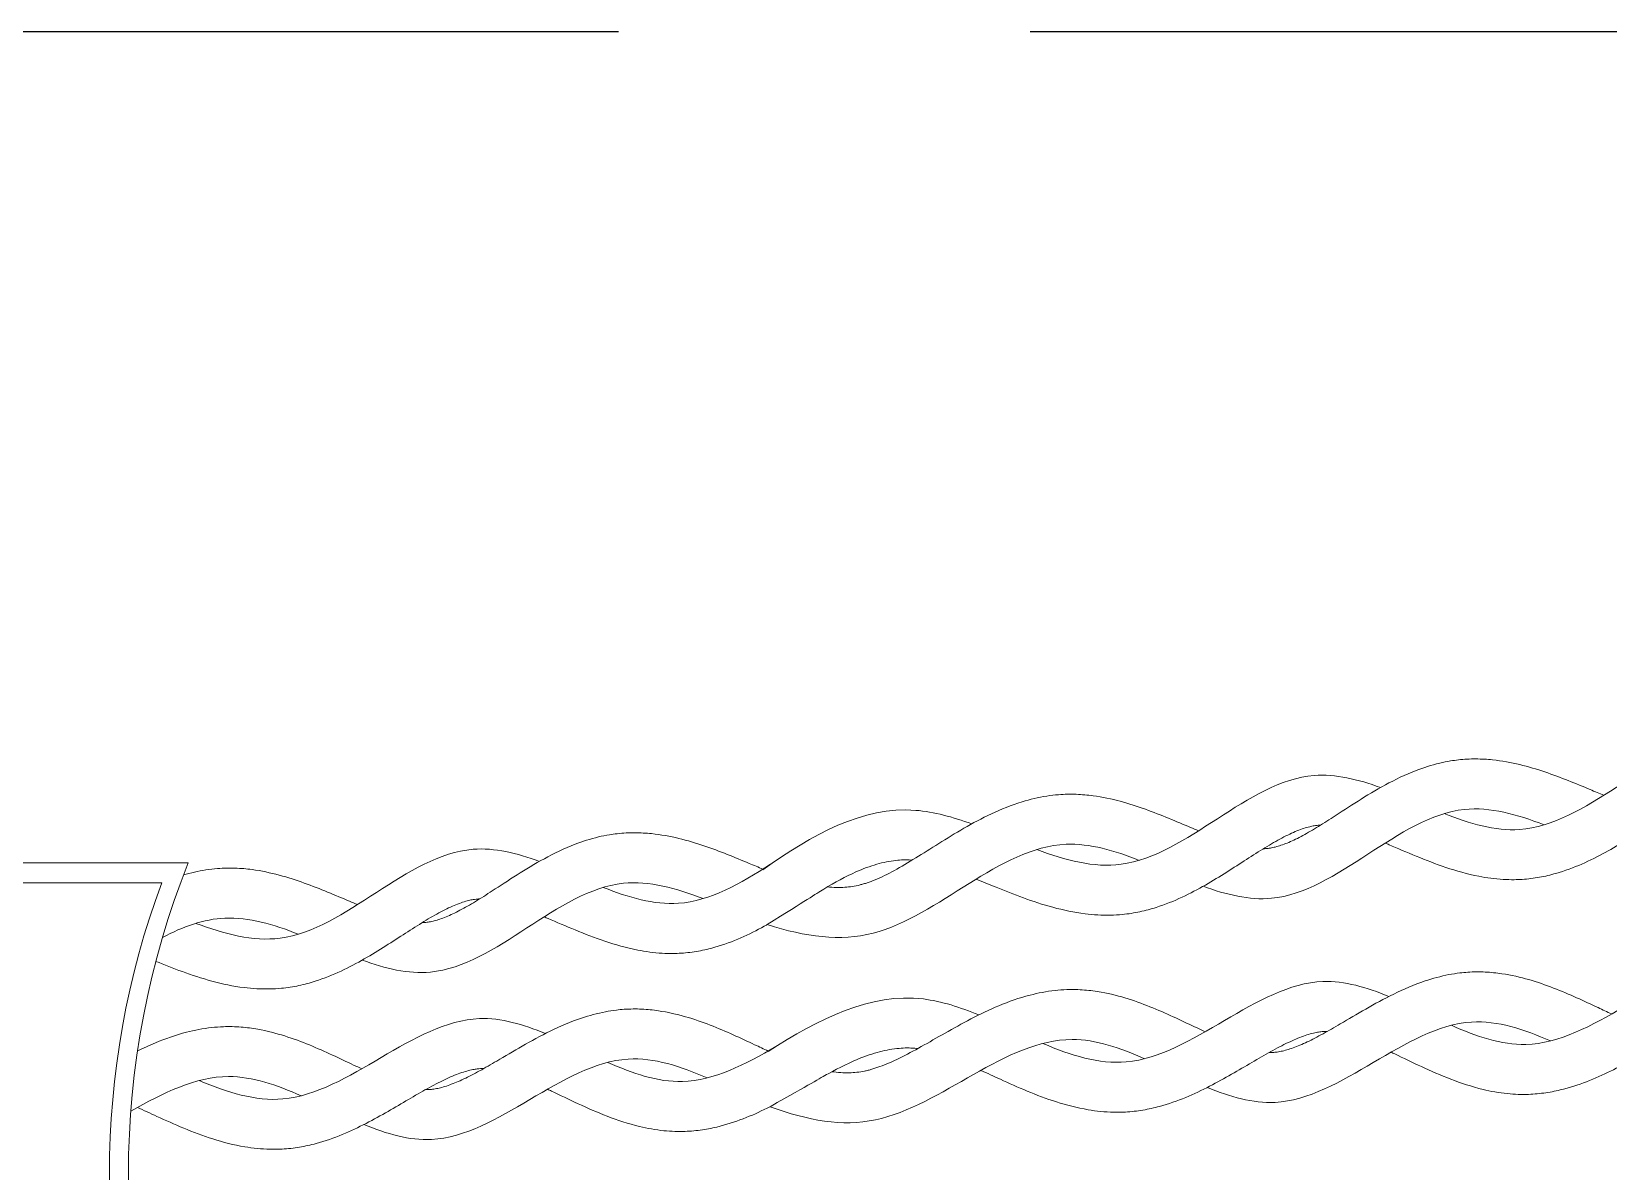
# Model space of a CAD drawing. Header units: millimetres. Extents: x 329 to 8779, y 382 to 3352.
# Drawn here: x 3125.8 to 3269.5, y 1030.2 to 1134.1 of the extents above; entities that cross this region are included whole.
import ezdxf

# ---------------------------------------------------------------- set-up
doc = ezdxf.new("R2010")
doc.units = ezdxf.units.MM
doc.linetypes.add('HIDDEN', pattern=[0.375, 0.25, -0.125])
doc.layers.add('TELECO', color=6, linetype='Continuous')
doc.layers.add('TEXTO', color=7, linetype='Continuous', lineweight=20)

msp = doc.modelspace()

# ---------------------------------------------------------------- linework, layer by layer
at = {"layer": 'TELECO', "color": 6, "linetype": 'HIDDEN', "ltscale": 300}
msp.add_lwpolyline([(2991.787, 1134.106), (3871.121, 1134.106), (3871.121, 688.274), (2991.787, 688.274)], close=True, dxfattribs=at)
at = {"layer": 'TEXTO', "color": 7}
msp.add_line((3043.905, 1056.55), (3137.688, 1056.55), dxfattribs=at)
at = {"layer": 'TEXTO', "color": 8}
msp.add_lwpolyline([(3140.116, 1001.662), (3042.566, 1001.662), (3042.566, 1058.37), (3140.116, 1058.37)], dxfattribs=at)
msp.add_arc((3211.078, 1030.016), 76.418, 158.21997, 201.78003, dxfattribs=at)
at = {"layer": 'TEXTO', "color": 7}
msp.add_arc((3209.351, 1030.016), 76.418, 159.68228, 200.31772, dxfattribs=at)
at = {"layer": 'TEXTO', "color": 8}
for points, knots in [([(3254.502, 1062.844), (3256.823, 1061.933), (3265.386, 1059.363), (3275.229, 1071.251), (3283.951, 1069.346), (3286.536, 1068.463)], [231.5235841, 231.5235841, 231.5235841, 231.5235841, 254.9687813, 318.7109766, 345.0500365, 345.0500365, 345.0500365, 345.0500365]), ([(3238.027, 1059.642), (3238.103, 1059.644), (3238.177, 1059.647), (3238.317, 1059.658), (3238.383, 1059.664), (3238.52, 1059.68), (3238.59, 1059.691), (3238.806, 1059.727), (3238.957, 1059.759), (3239.443, 1059.883), (3239.803, 1060.003), (3240.587, 1060.324), (3241.009, 1060.524), (3241.901, 1060.995), (3242.372, 1061.266), (3243.353, 1061.861), (3243.863, 1062.185), (3245.109, 1062.99), (3245.861, 1063.485), (3247.437, 1064.482), (3248.262, 1064.985), (3250.013, 1065.939), (3250.94, 1066.39), (3252.619, 1067.036), (3253.334, 1067.266), (3254.405, 1067.52), (3254.731, 1067.586), (3255.3, 1067.68), (3255.541, 1067.713), (3256.052, 1067.77), (3256.319, 1067.792), (3256.849, 1067.819), (3257.111, 1067.825), (3257.892, 1067.822), (3258.401, 1067.792), (3259.759, 1067.652), (3260.583, 1067.499), (3262.168, 1067.117), (3262.929, 1066.888), (3264.398, 1066.391), (3265.107, 1066.123), (3266.479, 1065.58), (3267.143, 1065.303), (3268.214, 1064.856), (3268.634, 1064.681), (3269.043, 1064.513)], [189.0272737, 189.0272737, 189.0272737, 189.0272737, 190.5828465, 190.5828465, 192.0544399, 192.0544399, 193.5260333, 193.5260333, 196.4692201, 196.4692201, 202.4925208, 202.4925208, 208.5158215, 208.5158215, 214.5391221, 214.5391221, 220.5624228, 220.5624228, 228.7501596, 228.7501596, 236.9378964, 236.9378964, 245.1256332, 245.1256332, 250.7226411, 250.7226411, 253.0993254, 253.0993254, 254.7968125, 254.7968125, 256.6636243, 256.6636243, 258.5304362, 258.5304362, 262.26406, 262.26406, 268.7011227, 268.7011227, 275.1381854, 275.1381854, 281.5752481, 281.5752481, 288.0123108, 288.0123108, 292.3162578, 292.3162578, 292.3162578, 292.3162578]), ([(3217.398, 1059.569), (3220.001, 1058.599), (3228.824, 1056.196), (3238.387, 1068.046), (3246.645, 1065.965), (3248.696, 1065.217)], [101.1371733, 101.1371733, 101.1371733, 101.1371733, 127.4843906, 191.226586, 211.9990873, 211.9990873, 211.9990873, 211.9990873]), ([(3198.314, 1056.158), (3198.872, 1056.107), (3199.399, 1056.099), (3200.138, 1056.149), (3200.369, 1056.174), (3200.832, 1056.245), (3201.062, 1056.291), (3201.397, 1056.375), (3201.504, 1056.404), (3201.725, 1056.469), (3201.839, 1056.505), (3202.186, 1056.622), (3202.427, 1056.714), (3203.218, 1057.043), (3203.802, 1057.329), (3205.035, 1058.001), (3205.684, 1058.385), (3207.037, 1059.218), (3207.74, 1059.665), (3209.204, 1060.581), (3209.964, 1061.051), (3211.554, 1061.968), (3212.383, 1062.416), (3214.137, 1063.239), (3215.061, 1063.615), (3216.767, 1064.138), (3217.521, 1064.319), (3218.659, 1064.495), (3219.016, 1064.537), (3219.646, 1064.587), (3219.917, 1064.6), (3220.452, 1064.611), (3220.717, 1064.609), (3221.504, 1064.581), (3222.017, 1064.535), (3223.379, 1064.352), (3224.203, 1064.175), (3225.786, 1063.751), (3226.545, 1063.504), (3228.01, 1062.977), (3228.716, 1062.698), (3230.083, 1062.138), (3230.743, 1061.857), (3231.632, 1061.482), (3231.881, 1061.378), (3232.126, 1061.276)], [47.6662644, 47.6662644, 47.6662644, 47.6662644, 55.7082695, 55.7082695, 59.5130412, 59.5130412, 63.4323086, 63.4323086, 65.258734, 65.258734, 67.0851594, 67.0851594, 70.7380102, 70.7380102, 78.6186119, 78.6186119, 86.4992135, 86.4992135, 94.3798152, 94.3798152, 102.2604169, 102.2604169, 110.1410186, 110.1410186, 118.0216202, 118.0216202, 123.7950659, 123.7950659, 126.3758052, 126.3758052, 128.268292, 128.268292, 130.1607789, 130.1607789, 133.9457527, 133.9457527, 140.4612262, 140.4612262, 146.9766998, 146.9766998, 153.4921733, 153.4921733, 160.0076469, 160.0076469, 162.5956389, 162.5956389, 162.5956389, 162.5956389]), ([(3249.115, 1060.156), (3249.233, 1060.107), (3249.352, 1060.057), (3250.26, 1059.675), (3251.085, 1059.318), (3252.811, 1058.61), (3253.711, 1058.257), (3255.601, 1057.622), (3256.592, 1057.339), (3258.358, 1056.994), (3259.102, 1056.892), (3260.201, 1056.828), (3260.533, 1056.819), (3261.11, 1056.826), (3261.353, 1056.834), (3261.866, 1056.867), (3262.133, 1056.892), (3262.659, 1056.958), (3262.919, 1056.997), (3263.687, 1057.136), (3264.184, 1057.254), (3265.496, 1057.628), (3266.281, 1057.921), (3267.776, 1058.573), (3268.485, 1058.931), (3269.846, 1059.675), (3270.498, 1060.061), (3271.755, 1060.835), (3272.361, 1061.223), (3273.532, 1061.973), (3274.098, 1062.336), (3275.188, 1063.014), (3275.712, 1063.328), (3276.713, 1063.886), (3277.189, 1064.13), (3278.08, 1064.533), (3278.495, 1064.692), (3279.027, 1064.854), (3279.175, 1064.894), (3279.416, 1064.951), (3279.512, 1064.97), (3279.683, 1065.001), (3279.76, 1065.014), (3279.919, 1065.035), (3279.999, 1065.044), (3280.245, 1065.066), (3280.415, 1065.075), (3280.709, 1065.077), (3280.829, 1065.075), (3280.952, 1065.07)], [219.3165582, 219.3165582, 219.3165582, 219.3165582, 220.5624228, 220.5624228, 228.7501596, 228.7501596, 236.9378964, 236.9378964, 245.1256332, 245.1256332, 250.7226411, 250.7226411, 253.0993254, 253.0993254, 254.7968125, 254.7968125, 256.6636243, 256.6636243, 258.5304362, 258.5304362, 262.26406, 262.26406, 268.7011227, 268.7011227, 275.1381854, 275.1381854, 281.5752481, 281.5752481, 288.0123108, 288.0123108, 294.4493735, 294.4493735, 300.8864362, 300.8864362, 307.3234989, 307.3234989, 313.7605616, 313.7605616, 316.402317, 316.402317, 318.229219, 318.229219, 319.7839562, 319.7839562, 321.3386933, 321.3386933, 324.4481676, 324.4481676, 326.5023699, 326.5023699, 326.5023699, 326.5023699]), ([(3192.433, 1057.73), (3196.953, 1060.936), (3203.114, 1064.41), (3209.744, 1062.527), (3211.463, 1061.907)], [13.5283651, 13.5283651, 13.5283651, 13.5283651, 63.7421953, 81.156014, 81.156014, 81.156014, 81.156014]), ([(3232.547, 1056.22), (3234.654, 1055.456), (3242.968, 1053.387), (3252.431, 1065.27), (3261.135, 1062.767), (3263.596, 1061.822)], [169.882937, 169.882937, 169.882937, 169.882937, 191.226586, 254.9687813, 279.8271978, 279.8271978, 279.8271978, 279.8271978]), ([(3211.869, 1056.872), (3212.455, 1056.637), (3213.059, 1056.388), (3214.482, 1055.812), (3215.312, 1055.482), (3217.036, 1054.854), (3217.931, 1054.557), (3219.801, 1054.051), (3220.776, 1053.842), (3222.547, 1053.623), (3223.321, 1053.575), (3224.472, 1053.599), (3224.832, 1053.62), (3225.46, 1053.681), (3225.73, 1053.714), (3226.259, 1053.797), (3226.519, 1053.845), (3227.289, 1054.009), (3227.786, 1054.143), (3229.096, 1054.559), (3229.877, 1054.877), (3231.362, 1055.57), (3232.067, 1055.945), (3233.418, 1056.718), (3234.065, 1057.116), (3235.313, 1057.905), (3235.914, 1058.296), (3237.075, 1059.045), (3237.635, 1059.403), (3238.709, 1060.06), (3239.224, 1060.359), (3240.2, 1060.877), (3240.66, 1061.096), (3241.51, 1061.442), (3241.9, 1061.568), (3242.388, 1061.686), (3242.52, 1061.712), (3242.742, 1061.749), (3242.834, 1061.761), (3242.992, 1061.777), (3243.058, 1061.782), (3243.161, 1061.788), (3243.197, 1061.789), (3243.232, 1061.79)], [88.2517194, 88.2517194, 88.2517194, 88.2517194, 94.3798152, 94.3798152, 102.2604169, 102.2604169, 110.1410186, 110.1410186, 118.0216202, 118.0216202, 123.7950659, 123.7950659, 126.3758052, 126.3758052, 128.268292, 128.268292, 130.1607789, 130.1607789, 133.9457527, 133.9457527, 140.4612262, 140.4612262, 146.9766998, 146.9766998, 153.4921733, 153.4921733, 160.0076469, 160.0076469, 166.5231204, 166.5231204, 173.038594, 173.038594, 179.5540675, 179.5540675, 186.0695411, 186.0695411, 188.6366806, 188.6366806, 190.5828465, 190.5828465, 192.0544399, 192.0544399, 192.7954832, 192.7954832, 192.7954832, 192.7954832]), ([(3161.429, 1052.917), (3161.506, 1052.918), (3161.58, 1052.922), (3161.72, 1052.932), (3161.785, 1052.939), (3161.922, 1052.955), (3161.992, 1052.965), (3162.208, 1053.001), (3162.359, 1053.033), (3162.845, 1053.158), (3163.206, 1053.278), (3163.989, 1053.599), (3164.411, 1053.799), (3165.304, 1054.27), (3165.774, 1054.541), (3166.755, 1055.136), (3167.265, 1055.46), (3168.512, 1056.265), (3169.263, 1056.759), (3170.839, 1057.757), (3171.665, 1058.26), (3173.416, 1059.214), (3174.342, 1059.665), (3176.021, 1060.311), (3176.736, 1060.541), (3177.807, 1060.795), (3178.133, 1060.861), (3178.703, 1060.955), (3178.943, 1060.988), (3179.454, 1061.045), (3179.722, 1061.066), (3180.251, 1061.094), (3180.514, 1061.1), (3181.294, 1061.097), (3181.804, 1061.067), (3183.161, 1060.927), (3183.986, 1060.774), (3185.57, 1060.392), (3186.331, 1060.162), (3187.801, 1059.666), (3188.509, 1059.398), (3189.882, 1058.854), (3190.546, 1058.578), (3191.617, 1058.131), (3192.036, 1057.956), (3192.445, 1057.788)], [189.0272737, 189.0272737, 189.0272737, 189.0272737, 190.5828465, 190.5828465, 192.0544399, 192.0544399, 193.5260333, 193.5260333, 196.4692201, 196.4692201, 202.4925208, 202.4925208, 208.5158215, 208.5158215, 214.5391221, 214.5391221, 220.5624228, 220.5624228, 228.7501596, 228.7501596, 236.9378964, 236.9378964, 245.1256332, 245.1256332, 250.7226411, 250.7226411, 253.0993254, 253.0993254, 254.7968125, 254.7968125, 256.6636243, 256.6636243, 258.5304362, 258.5304362, 262.26406, 262.26406, 268.7011227, 268.7011227, 275.1381854, 275.1381854, 281.5752481, 281.5752481, 288.0123108, 288.0123108, 292.3162578, 292.3162578, 292.3162578, 292.3162578]), ([(3192.834, 1052.724), (3196.36, 1051.617), (3205.642, 1050.311), (3215.966, 1062.031), (3224.467, 1059.466), (3226.726, 1058.585)], [31.5819805, 31.5819805, 31.5819805, 31.5819805, 63.7421953, 127.4843906, 150.3085168, 150.3085168, 150.3085168, 150.3085168]), ([(3140.8, 1052.844), (3143.404, 1051.873), (3152.226, 1049.47), (3161.79, 1061.32), (3170.048, 1059.239), (3172.098, 1058.492)], [101.1371733, 101.1371733, 101.1371733, 101.1371733, 127.4843906, 191.226586, 211.9990873, 211.9990873, 211.9990873, 211.9990873]), ([(3192.834, 1052.724), (3196.449, 1054.981), (3197.227, 1055.496), (3199.003, 1056.582), (3199.985, 1057.112), (3201.575, 1057.818), (3202.208, 1058.052), (3203.417, 1058.402), (3203.992, 1058.518), (3204.783, 1058.603), (3205.016, 1058.618), (3205.484, 1058.628), (3205.719, 1058.623), (3205.98, 1058.605), (3206.006, 1058.603), (3206.032, 1058.601)], [15.837766, 15.837766, 15.837766, 15.837766, 25.2493648, 25.2493648, 37.8740472, 37.8740472, 46.7911583, 46.7911583, 55.7082695, 55.7082695, 59.5130412, 59.5130412, 63.4323086, 63.4323086, 63.8659058, 63.8659058, 63.8659058, 63.8659058]), ([(3139.683, 1057.262), (3140.332, 1057.451), (3141.008, 1057.607), (3142.061, 1057.77), (3142.419, 1057.812), (3143.048, 1057.862), (3143.319, 1057.875), (3143.855, 1057.886), (3144.12, 1057.883), (3144.906, 1057.856), (3145.419, 1057.81), (3146.781, 1057.627), (3147.605, 1057.45), (3149.188, 1057.026), (3149.947, 1056.779), (3151.413, 1056.252), (3152.119, 1055.973), (3153.485, 1055.413), (3154.145, 1055.132), (3155.034, 1054.757), (3155.284, 1054.653), (3155.529, 1054.551)], [118.6443668, 118.6443668, 118.6443668, 118.6443668, 123.7950659, 123.7950659, 126.3758052, 126.3758052, 128.268292, 128.268292, 130.1607789, 130.1607789, 133.9457527, 133.9457527, 140.4612262, 140.4612262, 146.9766998, 146.9766998, 153.4921733, 153.4921733, 160.0076469, 160.0076469, 162.5956389, 162.5956389, 162.5956389, 162.5956389]), ([(3177.904, 1056.119), (3180.225, 1055.207), (3185.499, 1053.625), (3190.392, 1056.48), (3193.134, 1058.222)], [231.5235841, 231.5235841, 231.5235841, 231.5235841, 254.9687813, 285.2209205, 285.2209205, 285.2209205, 285.2209205]), ([(3155.949, 1049.495), (3158.057, 1048.731), (3166.371, 1046.662), (3175.834, 1058.545), (3184.537, 1056.042), (3186.999, 1055.096)], [169.882937, 169.882937, 169.882937, 169.882937, 191.226586, 254.9687813, 279.8271978, 279.8271978, 279.8271978, 279.8271978]), ([(3137.155, 1049.382), (3137.934, 1049.067), (3138.74, 1048.747), (3140.439, 1048.129), (3141.334, 1047.832), (3143.203, 1047.326), (3144.179, 1047.116), (3145.95, 1046.897), (3146.724, 1046.85), (3147.875, 1046.874), (3148.234, 1046.895), (3148.863, 1046.955), (3149.132, 1046.989), (3149.661, 1047.071), (3149.922, 1047.12), (3150.692, 1047.284), (3151.189, 1047.418), (3152.498, 1047.834), (3153.279, 1048.152), (3154.764, 1048.844), (3155.469, 1049.22), (3156.821, 1049.993), (3157.468, 1050.39), (3158.716, 1051.179), (3159.317, 1051.57), (3160.478, 1052.319), (3161.037, 1052.677), (3162.112, 1053.334), (3162.627, 1053.634), (3163.602, 1054.152), (3164.062, 1054.371), (3164.913, 1054.716), (3165.302, 1054.843), (3165.79, 1054.96), (3165.922, 1054.987), (3166.144, 1055.023), (3166.237, 1055.036), (3166.395, 1055.052), (3166.461, 1055.057), (3166.564, 1055.063), (3166.599, 1055.064), (3166.635, 1055.065)], [94.6131017, 94.6131017, 94.6131017, 94.6131017, 102.2604169, 102.2604169, 110.1410186, 110.1410186, 118.0216202, 118.0216202, 123.7950659, 123.7950659, 126.3758052, 126.3758052, 128.268292, 128.268292, 130.1607789, 130.1607789, 133.9457527, 133.9457527, 140.4612262, 140.4612262, 146.9766998, 146.9766998, 153.4921733, 153.4921733, 160.0076469, 160.0076469, 166.5231204, 166.5231204, 173.038594, 173.038594, 179.5540675, 179.5540675, 186.0695411, 186.0695411, 188.6366806, 188.6366806, 190.5828465, 190.5828465, 192.0544399, 192.0544399, 192.7954832, 192.7954832, 192.7954832, 192.7954832]), ([(3137.763, 1051.569), (3139.627, 1052.534), (3143.627, 1054.021), (3147.869, 1052.741), (3150.129, 1051.86)], [107.1058495, 107.1058495, 107.1058495, 107.1058495, 127.4843906, 150.3085168, 150.3085168, 150.3085168, 150.3085168]), ([(3172.518, 1053.431), (3172.636, 1053.382), (3172.755, 1053.332), (3173.662, 1052.949), (3174.488, 1052.593), (3176.214, 1051.884), (3177.114, 1051.532), (3179.004, 1050.897), (3179.995, 1050.613), (3181.76, 1050.269), (3182.504, 1050.166), (3183.603, 1050.103), (3183.936, 1050.094), (3184.513, 1050.1), (3184.755, 1050.109), (3185.268, 1050.142), (3185.536, 1050.167), (3186.062, 1050.232), (3186.322, 1050.272), (3187.089, 1050.41), (3187.586, 1050.528), (3188.898, 1050.902), (3189.684, 1051.196), (3191.178, 1051.847), (3191.888, 1052.205), (3192.657, 1052.626), (3192.746, 1052.675), (3192.834, 1052.724)], [219.3165582, 219.3165582, 219.3165582, 219.3165582, 220.5624228, 220.5624228, 228.7501596, 228.7501596, 236.9378964, 236.9378964, 245.1256332, 245.1256332, 250.7226411, 250.7226411, 253.0993254, 253.0993254, 254.7968125, 254.7968125, 256.6636243, 256.6636243, 258.5304362, 258.5304362, 262.26406, 262.26406, 268.7011227, 268.7011227, 275.1381854, 275.1381854, 275.9801039, 275.9801039, 275.9801039, 275.9801039]), ([(3255.147, 1043.554), (3257.426, 1042.542), (3265.868, 1039.602), (3276.22, 1051.049), (3284.851, 1048.765), (3287.396, 1047.77)], [231.5235841, 231.5235841, 231.5235841, 231.5235841, 254.9687813, 318.7109766, 345.0500365, 345.0500365, 345.0500365, 345.0500365]), ([(3217.935, 1041.901), (3220.494, 1040.818), (3229.203, 1038.032), (3239.274, 1049.454), (3247.434, 1047.014), (3249.45, 1046.178)], [101.1371733, 101.1371733, 101.1371733, 101.1371733, 127.4843906, 191.226586, 211.9990873, 211.9990873, 211.9990873, 211.9990873]), ([(3238.547, 1041.074), (3238.624, 1041.072), (3238.698, 1041.073), (3238.839, 1041.077), (3238.904, 1041.08), (3239.042, 1041.091), (3239.112, 1041.098), (3239.329, 1041.124), (3239.482, 1041.15), (3239.973, 1041.253), (3240.338, 1041.357), (3241.135, 1041.644), (3241.565, 1041.825), (3242.478, 1042.257), (3242.959, 1042.507), (3243.965, 1043.058), (3244.489, 1043.36), (3245.77, 1044.11), (3246.542, 1044.571), (3248.16, 1045.499), (3249.006, 1045.965), (3250.797, 1046.842), (3251.743, 1047.252), (3253.448, 1047.824), (3254.173, 1048.023), (3255.254, 1048.23), (3255.582, 1048.282), (3256.155, 1048.351), (3256.397, 1048.374), (3256.91, 1048.408), (3257.178, 1048.418), (3257.708, 1048.422), (3257.971, 1048.417), (3258.75, 1048.38), (3259.258, 1048.328), (3260.608, 1048.128), (3261.425, 1047.939), (3262.992, 1047.488), (3263.742, 1047.226), (3265.188, 1046.666), (3265.885, 1046.368), (3267.232, 1045.765), (3267.883, 1045.46), (3268.934, 1044.966), (3269.345, 1044.773), (3269.746, 1044.588)], [189.0272737, 189.0272737, 189.0272737, 189.0272737, 190.5828465, 190.5828465, 192.0544399, 192.0544399, 193.5260333, 193.5260333, 196.4692201, 196.4692201, 202.4925208, 202.4925208, 208.5158215, 208.5158215, 214.5391221, 214.5391221, 220.5624228, 220.5624228, 228.7501596, 228.7501596, 236.9378964, 236.9378964, 245.1256332, 245.1256332, 250.7226411, 250.7226411, 253.0993254, 253.0993254, 254.7968125, 254.7968125, 256.6636243, 256.6636243, 258.5304362, 258.5304362, 262.26406, 262.26406, 268.7011227, 268.7011227, 275.1381854, 275.1381854, 281.5752481, 281.5752481, 288.0123108, 288.0123108, 292.3162578, 292.3162578, 292.3162578, 292.3162578]), ([(3192.914, 1041.153), (3197.569, 1044.159), (3203.876, 1047.36), (3210.417, 1045.19), (3212.108, 1044.495)], [13.5283651, 13.5283651, 13.5283651, 13.5283651, 63.7421953, 81.156014, 81.156014, 81.156014, 81.156014]), ([(3198.721, 1039.326), (3199.276, 1039.25), (3199.802, 1039.219), (3200.542, 1039.237), (3200.775, 1039.252), (3201.24, 1039.303), (3201.472, 1039.339), (3201.81, 1039.407), (3201.919, 1039.432), (3202.142, 1039.487), (3202.257, 1039.518), (3202.609, 1039.62), (3202.854, 1039.701), (3203.659, 1039.996), (3204.254, 1040.256), (3205.515, 1040.873), (3206.181, 1041.229), (3207.568, 1042.002), (3208.291, 1042.418), (3209.793, 1043.27), (3210.573, 1043.705), (3212.201, 1044.552), (3213.05, 1044.964), (3214.837, 1045.71), (3215.777, 1046.045), (3217.504, 1046.493), (3218.265, 1046.641), (3219.409, 1046.767), (3219.769, 1046.794), (3220.4, 1046.816), (3220.671, 1046.817), (3221.206, 1046.805), (3221.471, 1046.791), (3222.256, 1046.729), (3222.766, 1046.66), (3224.119, 1046.419), (3224.935, 1046.206), (3226.498, 1045.713), (3227.245, 1045.433), (3228.686, 1044.843), (3229.379, 1044.533), (3230.72, 1043.914), (3231.367, 1043.604), (3232.239, 1043.191), (3232.483, 1043.076), (3232.724, 1042.964)], [47.6662644, 47.6662644, 47.6662644, 47.6662644, 55.7082695, 55.7082695, 59.5130412, 59.5130412, 63.4323086, 63.4323086, 65.258734, 65.258734, 67.0851594, 67.0851594, 70.7380102, 70.7380102, 78.6186119, 78.6186119, 86.4992135, 86.4992135, 94.3798152, 94.3798152, 102.2604169, 102.2604169, 110.1410186, 110.1410186, 118.0216202, 118.0216202, 123.7950659, 123.7950659, 126.3758052, 126.3758052, 128.268292, 128.268292, 130.1607789, 130.1607789, 133.9457527, 133.9457527, 140.4612262, 140.4612262, 146.9766998, 146.9766998, 153.4921733, 153.4921733, 160.0076469, 160.0076469, 162.5956389, 162.5956389, 162.5956389, 162.5956389]), ([(3141.117, 1038.523), (3143.676, 1037.44), (3152.385, 1034.655), (3162.456, 1046.076), (3170.616, 1043.637), (3172.632, 1042.8)], [101.1371733, 101.1371733, 101.1371733, 101.1371733, 127.4843906, 191.226586, 211.9990873, 211.9990873, 211.9990873, 211.9990873]), ([(3161.729, 1037.696), (3161.806, 1037.695), (3161.88, 1037.695), (3162.021, 1037.699), (3162.086, 1037.702), (3162.224, 1037.713), (3162.294, 1037.72), (3162.511, 1037.747), (3162.664, 1037.772), (3163.155, 1037.875), (3163.52, 1037.98), (3164.317, 1038.266), (3164.747, 1038.447), (3165.659, 1038.879), (3166.141, 1039.129), (3167.147, 1039.681), (3167.671, 1039.982), (3168.951, 1040.732), (3169.724, 1041.193), (3171.342, 1042.121), (3172.188, 1042.588), (3173.979, 1043.464), (3174.925, 1043.875), (3176.63, 1044.447), (3177.355, 1044.645), (3178.436, 1044.852), (3178.764, 1044.904), (3179.337, 1044.973), (3179.579, 1044.996), (3180.092, 1045.03), (3180.36, 1045.04), (3180.89, 1045.044), (3181.153, 1045.039), (3181.932, 1045.002), (3182.44, 1044.95), (3183.79, 1044.75), (3184.607, 1044.562), (3186.174, 1044.111), (3186.924, 1043.849), (3188.37, 1043.288), (3189.067, 1042.99), (3190.414, 1042.387), (3191.065, 1042.082), (3192.116, 1041.589), (3192.527, 1041.395), (3192.928, 1041.21)], [189.0272737, 189.0272737, 189.0272737, 189.0272737, 190.5828465, 190.5828465, 192.0544399, 192.0544399, 193.5260333, 193.5260333, 196.4692201, 196.4692201, 202.4925208, 202.4925208, 208.5158215, 208.5158215, 214.5391221, 214.5391221, 220.5624228, 220.5624228, 228.7501596, 228.7501596, 236.9378964, 236.9378964, 245.1256332, 245.1256332, 250.7226411, 250.7226411, 253.0993254, 253.0993254, 254.7968125, 254.7968125, 256.6636243, 256.6636243, 258.5304362, 258.5304362, 262.26406, 262.26406, 268.7011227, 268.7011227, 275.1381854, 275.1381854, 281.5752481, 281.5752481, 288.0123108, 288.0123108, 292.3162578, 292.3162578, 292.3162578, 292.3162578]), ([(3249.648, 1041.104), (3249.764, 1041.05), (3249.88, 1040.995), (3250.77, 1040.573), (3251.58, 1040.181), (3253.273, 1039.397), (3254.157, 1039.006), (3256.017, 1038.289), (3256.995, 1037.963), (3258.744, 1037.542), (3259.483, 1037.407), (3260.578, 1037.295), (3260.909, 1037.272), (3261.486, 1037.253), (3261.729, 1037.251), (3262.243, 1037.262), (3262.511, 1037.275), (3263.04, 1037.317), (3263.301, 1037.346), (3264.074, 1037.451), (3264.576, 1037.547), (3265.903, 1037.863), (3266.7, 1038.122), (3268.222, 1038.708), (3268.946, 1039.034), (3270.338, 1039.719), (3271.006, 1040.076), (3272.296, 1040.795), (3272.918, 1041.156), (3274.121, 1041.854), (3274.702, 1042.192), (3275.82, 1042.821), (3276.358, 1043.112), (3277.382, 1043.627), (3277.869, 1043.85), (3278.776, 1044.213), (3279.197, 1044.353), (3279.736, 1044.492), (3279.886, 1044.526), (3280.129, 1044.572), (3280.225, 1044.588), (3280.398, 1044.611), (3280.475, 1044.62), (3280.635, 1044.634), (3280.715, 1044.64), (3280.962, 1044.651), (3281.132, 1044.652), (3281.426, 1044.642), (3281.546, 1044.634), (3281.669, 1044.624)], [219.3165582, 219.3165582, 219.3165582, 219.3165582, 220.5624228, 220.5624228, 228.7501596, 228.7501596, 236.9378964, 236.9378964, 245.1256332, 245.1256332, 250.7226411, 250.7226411, 253.0993254, 253.0993254, 254.7968125, 254.7968125, 256.6636243, 256.6636243, 258.5304362, 258.5304362, 262.26406, 262.26406, 268.7011227, 268.7011227, 275.1381854, 275.1381854, 281.5752481, 281.5752481, 288.0123108, 288.0123108, 294.4493735, 294.4493735, 300.8864362, 300.8864362, 307.3234989, 307.3234989, 313.7605616, 313.7605616, 316.402317, 316.402317, 318.229219, 318.229219, 319.7839562, 319.7839562, 321.3386933, 321.3386933, 324.4481676, 324.4481676, 326.5023699, 326.5023699, 326.5023699, 326.5023699]), ([(3135.485, 1041.214), (3136.016, 1041.473), (3136.561, 1041.724), (3138.019, 1042.332), (3138.959, 1042.667), (3140.686, 1043.115), (3141.447, 1043.263), (3142.591, 1043.389), (3142.951, 1043.416), (3143.582, 1043.438), (3143.853, 1043.439), (3144.388, 1043.427), (3144.653, 1043.413), (3145.438, 1043.351), (3145.948, 1043.283), (3147.301, 1043.041), (3148.117, 1042.828), (3149.679, 1042.335), (3150.427, 1042.055), (3151.868, 1041.465), (3152.561, 1041.155), (3153.902, 1040.536), (3154.549, 1040.227), (3155.421, 1039.814), (3155.665, 1039.699), (3155.906, 1039.586)], [105.1701658, 105.1701658, 105.1701658, 105.1701658, 110.1410186, 110.1410186, 118.0216202, 118.0216202, 123.7950659, 123.7950659, 126.3758052, 126.3758052, 128.268292, 128.268292, 130.1607789, 130.1607789, 133.9457527, 133.9457527, 140.4612262, 140.4612262, 146.9766998, 146.9766998, 153.4921733, 153.4921733, 160.0076469, 160.0076469, 162.5956389, 162.5956389, 162.5956389, 162.5956389]), ([(3212.294, 1039.448), (3212.869, 1039.187), (3213.462, 1038.912), (3214.858, 1038.274), (3215.673, 1037.908), (3217.368, 1037.206), (3218.249, 1036.87), (3220.095, 1036.283), (3221.061, 1036.031), (3222.82, 1035.735), (3223.592, 1035.654), (3224.742, 1035.628), (3225.102, 1035.633), (3225.733, 1035.666), (3226.004, 1035.688), (3226.536, 1035.747), (3226.798, 1035.784), (3227.575, 1035.915), (3228.077, 1036.027), (3229.403, 1036.386), (3230.197, 1036.669), (3231.711, 1037.296), (3232.432, 1037.64), (3233.816, 1038.354), (3234.48, 1038.723), (3235.761, 1039.456), (3236.379, 1039.821), (3237.571, 1040.519), (3238.145, 1040.852), (3239.248, 1041.461), (3239.775, 1041.738), (3240.772, 1042.213), (3241.242, 1042.412), (3242.106, 1042.72), (3242.501, 1042.829), (3242.993, 1042.925), (3243.126, 1042.946), (3243.35, 1042.973), (3243.443, 1042.981), (3243.602, 1042.99), (3243.667, 1042.993), (3243.771, 1042.994), (3243.806, 1042.994), (3243.842, 1042.993)], [88.2517194, 88.2517194, 88.2517194, 88.2517194, 94.3798152, 94.3798152, 102.2604169, 102.2604169, 110.1410186, 110.1410186, 118.0216202, 118.0216202, 123.7950659, 123.7950659, 126.3758052, 126.3758052, 128.268292, 128.268292, 130.1607789, 130.1607789, 133.9457527, 133.9457527, 140.4612262, 140.4612262, 146.9766998, 146.9766998, 153.4921733, 153.4921733, 160.0076469, 160.0076469, 166.5231204, 166.5231204, 173.038594, 173.038594, 179.5540675, 179.5540675, 186.0695411, 186.0695411, 188.6366806, 188.6366806, 190.5828465, 190.5828465, 192.0544399, 192.0544399, 192.7954832, 192.7954832, 192.7954832, 192.7954832]), ([(3232.924, 1037.895), (3234.996, 1037.039), (3243.212, 1034.61), (3253.184, 1046.068), (3261.77, 1043.188), (3264.188, 1042.136)], [169.882937, 169.882937, 169.882937, 169.882937, 191.226586, 254.9687813, 279.8271978, 279.8271978, 279.8271978, 279.8271978]), ([(3178.329, 1040.176), (3180.608, 1039.165), (3185.807, 1037.354), (3190.82, 1039.993), (3193.636, 1041.613)], [231.5235841, 231.5235841, 231.5235841, 231.5235841, 254.9687813, 285.2209205, 285.2209205, 285.2209205, 285.2209205]), ([(3193.096, 1036.134), (3196.57, 1034.874), (3205.787, 1033.164), (3216.612, 1044.423), (3224.993, 1041.49), (3227.212, 1040.511)], [31.5819805, 31.5819805, 31.5819805, 31.5819805, 63.7421953, 127.4843906, 150.3085168, 150.3085168, 150.3085168, 150.3085168]), ([(3193.096, 1036.134), (3196.806, 1038.231), (3197.606, 1038.711), (3199.427, 1039.719), (3200.431, 1040.205), (3202.051, 1040.841), (3202.693, 1041.048), (3203.916, 1041.345), (3204.497, 1041.435), (3205.29, 1041.486), (3205.523, 1041.491), (3205.991, 1041.481), (3206.226, 1041.465), (3206.486, 1041.435), (3206.512, 1041.432), (3206.538, 1041.429)], [15.837766, 15.837766, 15.837766, 15.837766, 25.2493648, 25.2493648, 37.8740472, 37.8740472, 46.7911583, 46.7911583, 55.7082695, 55.7082695, 59.5130412, 59.5130412, 63.4323086, 63.4323086, 63.8659058, 63.8659058, 63.8659058, 63.8659058]), ([(3156.106, 1034.517), (3158.178, 1033.661), (3166.393, 1031.232), (3176.366, 1042.69), (3184.952, 1039.811), (3187.37, 1038.758)], [169.882937, 169.882937, 169.882937, 169.882937, 191.226586, 254.9687813, 279.8271978, 279.8271978, 279.8271978, 279.8271978]), ([(3134.875, 1035.734), (3137.82, 1037.391), (3142.901, 1039.958), (3148.175, 1038.112), (3150.394, 1037.133)], [95.8314016, 95.8314016, 95.8314016, 95.8314016, 127.4843906, 150.3085168, 150.3085168, 150.3085168, 150.3085168]), ([(3135.476, 1036.07), (3136.051, 1035.809), (3136.644, 1035.534), (3138.04, 1034.897), (3138.855, 1034.531), (3140.55, 1033.829), (3141.431, 1033.492), (3143.277, 1032.905), (3144.242, 1032.654), (3146.002, 1032.358), (3146.774, 1032.276), (3147.924, 1032.25), (3148.284, 1032.255), (3148.915, 1032.288), (3149.185, 1032.311), (3149.718, 1032.37), (3149.98, 1032.407), (3150.757, 1032.537), (3151.259, 1032.649), (3152.585, 1033.008), (3153.379, 1033.291), (3154.893, 1033.918), (3155.614, 1034.263), (3156.998, 1034.976), (3157.662, 1035.345), (3158.943, 1036.079), (3159.561, 1036.443), (3160.753, 1037.141), (3161.327, 1037.474), (3162.43, 1038.084), (3162.957, 1038.36), (3163.954, 1038.835), (3164.424, 1039.034), (3165.288, 1039.342), (3165.683, 1039.452), (3166.175, 1039.548), (3166.308, 1039.568), (3166.532, 1039.595), (3166.625, 1039.603), (3166.783, 1039.613), (3166.849, 1039.615), (3166.953, 1039.616), (3166.988, 1039.616), (3167.024, 1039.615)], [88.2517194, 88.2517194, 88.2517194, 88.2517194, 94.3798152, 94.3798152, 102.2604169, 102.2604169, 110.1410186, 110.1410186, 118.0216202, 118.0216202, 123.7950659, 123.7950659, 126.3758052, 126.3758052, 128.268292, 128.268292, 130.1607789, 130.1607789, 133.9457527, 133.9457527, 140.4612262, 140.4612262, 146.9766998, 146.9766998, 153.4921733, 153.4921733, 160.0076469, 160.0076469, 166.5231204, 166.5231204, 173.038594, 173.038594, 179.5540675, 179.5540675, 186.0695411, 186.0695411, 188.6366806, 188.6366806, 190.5828465, 190.5828465, 192.0544399, 192.0544399, 192.7954832, 192.7954832, 192.7954832, 192.7954832]), ([(3172.83, 1037.726), (3172.946, 1037.672), (3173.062, 1037.617), (3173.952, 1037.195), (3174.762, 1036.803), (3176.455, 1036.02), (3177.339, 1035.629), (3179.199, 1034.912), (3180.177, 1034.585), (3181.926, 1034.164), (3182.665, 1034.029), (3183.76, 1033.917), (3184.091, 1033.894), (3184.668, 1033.875), (3184.911, 1033.874), (3185.425, 1033.884), (3185.693, 1033.898), (3186.222, 1033.94), (3186.483, 1033.968), (3187.256, 1034.073), (3187.757, 1034.169), (3189.085, 1034.485), (3189.882, 1034.745), (3191.404, 1035.33), (3192.128, 1035.657), (3192.915, 1036.044), (3193.006, 1036.089), (3193.096, 1036.134)], [219.3165582, 219.3165582, 219.3165582, 219.3165582, 220.5624228, 220.5624228, 228.7501596, 228.7501596, 236.9378964, 236.9378964, 245.1256332, 245.1256332, 250.7226411, 250.7226411, 253.0993254, 253.0993254, 254.7968125, 254.7968125, 256.6636243, 256.6636243, 258.5304362, 258.5304362, 262.26406, 262.26406, 268.7011227, 268.7011227, 275.1381854, 275.1381854, 275.9801039, 275.9801039, 275.9801039, 275.9801039])]:
    msp.add_open_spline(points, degree=3, knots=knots, dxfattribs=at)
for points in [[(3192.445, 1057.788), (3192.46, 1057.782), (3192.474, 1057.776), (3192.489, 1057.77)], [(3192.928, 1041.21), (3192.943, 1041.203), (3192.957, 1041.196), (3192.972, 1041.19)]]:
    msp.add_open_spline(points, degree=3, dxfattribs=at)

doc.saveas('drawing.dxf')
